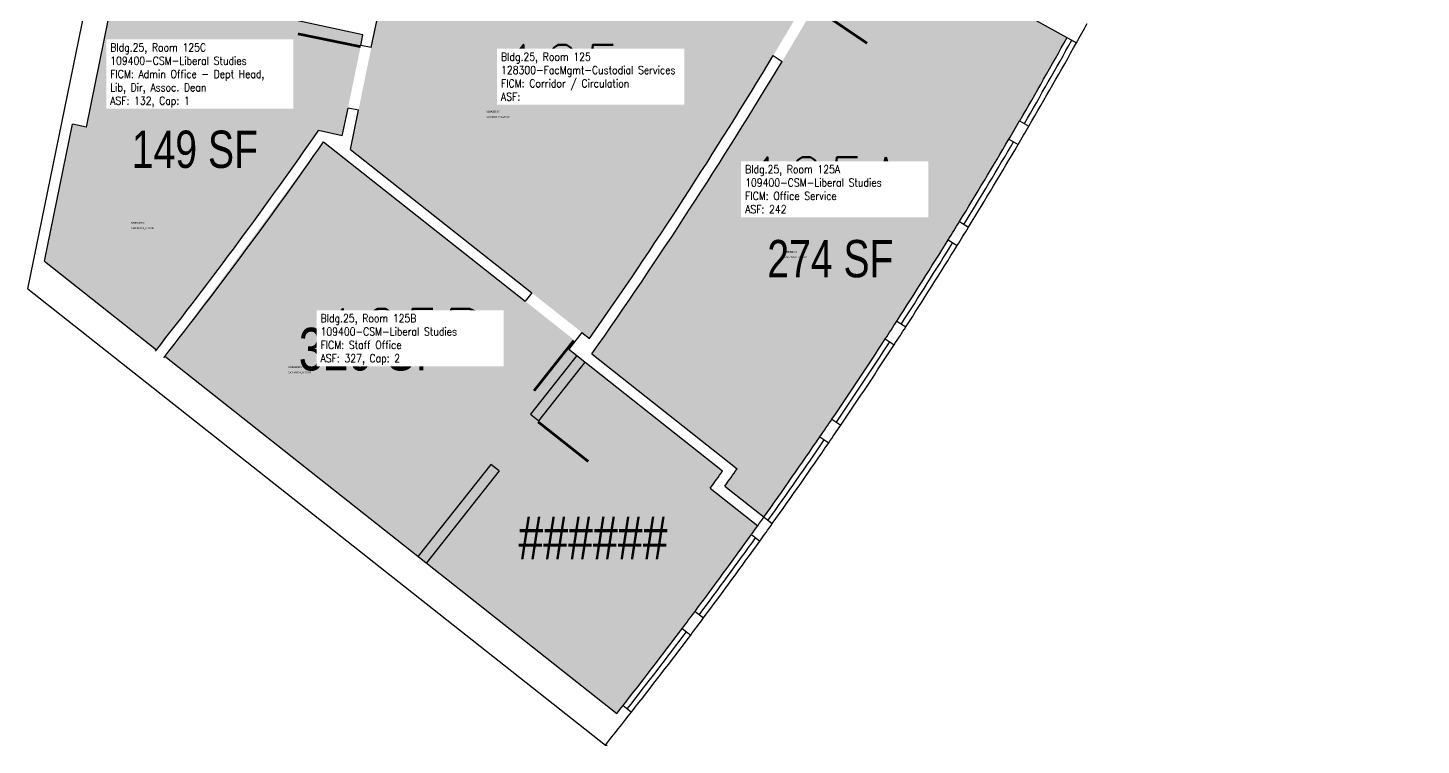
# Model space of a CAD drawing. Header units: inches. Extents: x -325 to 881, y 0 to 3497.
# Drawn here: x -325 to 459, y 0 to 404 of the extents above; entities that cross this region are included whole.
import ezdxf
from ezdxf.enums import TextEntityAlignment as Align

# ---------------------------------------------------------------- set-up
doc = ezdxf.new("R2010")
doc.units = ezdxf.units.IN
doc.header["$LTSCALE"] = 10
doc.header["$MEASUREMENT"] = 0
for name, color, linetype in [('A-DOOR', 2, 'CONTINUOUS'), ('A-GLAZ', 1, 'CONTINUOUS'), ('A-GLAZ-SILL', 2, 'CONTINUOUS'), ('A-IDEN-CNUM', 7, 'CONTINUOUS'), ('A-IDEN-RNUM', 7, 'CONTINUOUS'), ('A-IDEN-SNUM', 4, 'CONTINUOUS'), ('A-IDEN-VNUM', 4, 'CONTINUOUS'), ('A-WALL', 5, 'CONTINUOUS'), ('AREA-TEXT', 3, 'CONTINUOUS'), ('Rooms-Category-Color', 7, 'CONTINUOUS'), ('Rooms-College-Color', 7, 'CONTINUOUS'), ('Rooms-Department-Color', 7, 'CONTINUOUS'), ('Rooms-Division-Color', 7, 'CONTINUOUS'), ('Rooms-Information', 7, 'CONTINUOUS')]:
    doc.layers.add(name, color=color, linetype=linetype)
doc.styles.add('AREA', font='arial.ttf', dxfattribs={"width": 0.75, "height": 24})
doc.styles.add('ROOMSNUMBER', font='txt', dxfattribs={"height": 0.03})
doc.styles.add('ROOMVNUMBER', font='simplex.shx', dxfattribs={"width": 0.85})

msp = doc.modelspace()

# ---------------------------------------------------------------- hatches: boundary and pattern name
at = {"layer": 'Rooms-Category-Color', "true_color": 0xadadad}
h = msp.add_hatch(color=253, dxfattribs=at)
edge = h.paths.add_edge_path()
edge.add_line((125.2256472855806, 637.7574656791985), (1.332226272672415, 698.5395680889487))
edge.add_arc((-2305.089007922593, 1834.524642778284), 2570.999999895711, 332.47323414812644, 333.7783019877229, ccw=False)
edge.add_line((-25.13898717239499, 646.3037448199466), (97.13950164243579, 582.3348858933896))
edge.add_arc((-2305.089007777101, 1834.524642533836), 2708.99999964992, 329.7230405341868, 332.46869360911535, ccw=False)
edge.add_line((34.39897107705474, 468.6999850831926), (-109.616141885519, 500.3077602675185))
edge.add_line((-109.616141885519, 500.3077602675185), (-143.3523008488119, 335.2154794977978))
edge.add_line((-143.3523008488119, 335.2154794977978), (-8.862021557986736, 228.84973056335))
edge.add_arc((-2276.852421545545, 1812.192876046204), 2765.999994718594, 325.0801038526055, 329.9985655171372)
edge.add_line((118.5392145887017, 429.1329061528668), (113.3037470765412, 432.0648166369647))
edge.add_arc((-2276.852428065748, 1812.192881163491), 2760.000002910245, 329.9969301754909, 330.3646981617803)
edge.add_arc((-2276.852425370182, 1812.192878221722), 2759.999999112646, 330.364698187191, 331.0049865564031)
edge.add_line((137.2144114896655, 474.3284223536029), (169.294850282371, 457.947885286063))
edge.add_arc((-2276.852426017897, 1812.192878720146), 2795.999999927129, 331.0300489847792, 335.322866785437)
edge.add_line((263.8025277927518, 644.8504245663062), (218.4369051977992, 665.8596072429791))
edge.add_arc((-2305.089008503356, 1834.524643009932), 2781.000000529561, 335.1507680688179, 353.4686771261349)
edge.add_line((457.8618026934564, 1518.195988202468), (362.0307200364769, 1525.17474960722))
edge.add_arc((-2305.089038970495, 1834.52464684194), 2685.000031248517, 352.1032518630827, 353.38402508669355, ccw=False)
edge.add_line((354.4498415440321, 1465.636979880743), (290.1409801952541, 1475.106920868158))
edge.add_arc((-2305.089008024933, 1834.524642925533), 2619.99996005463, 349.884295059514, 352.11516703823855, ccw=False)
edge.add_line((274.1832477338612, 1374.356824234128), (338.5186968818307, 1364.88296799548))
edge.add_arc((-2305.089007145734, 1834.5246419502), 2684.999999014689, 349.7174347496138, 349.9263988802712, ccw=False)
edge.add_line((336.7882829904556, 1355.24457917735), (360.4028286114335, 1350.960511556827))
edge.add_arc((-2305.089007928386, 1834.524642872849), 2708.999999954935, 333.78284252823477, 349.71743473298585, ccw=False)
at = {"layer": 'Rooms-Category-Color', "true_color": 0xfa9ba3}
h = msp.add_hatch(color=241, dxfattribs=at)
edge = h.paths.add_edge_path()
edge.add_line((259.6692813634872, 398.2361511262134), (144.4987123981118, 462.7327407281846))
edge.add_arc((-2276.852426063449, 1812.192878843956), 2772.000000016691, 324.94846352918273, 330.8683331725827, ccw=False)
edge.add_line((-7.594011124223471, 220.1971984729171), (74.1107391603291, 155.5784988636151))
edge.add_arc((124.399238926791, 112.7913185615806), 66.02784266474445, 139.6077235306129, 150.0511459700148)
edge.add_line((67.188002217561, 145.7541825324297), (89.15528613701463, 128.3806844623759))
edge.add_arc((-2276.852428541888, 1812.192880347278), 2904.000002915086, 324.5617554407913, 330.8629892948821)
h = msp.add_hatch(color=241, dxfattribs=at)
edge = h.paths.add_edge_path()
edge.add_line((-161.3763164877892, 345.8242928646505), (-147.9122629724443, 342.8692642841488))
edge.add_line((-147.9122629724443, 342.8692642841488), (-144.7063146606088, 358.557989272289))
edge.add_line((-144.7063146606088, 358.557989272289), (-136.299674347043, 399.6969768293202))
edge.add_line((-136.299674347043, 399.6969768293202), (-275.0090694911778, 430.1402773065493))
edge.add_line((-275.0090694911778, 430.1402773065493), (-291.8284612633288, 347.8323965063319))
edge.add_line((-291.8284612633288, 347.8323965063319), (-299.647202655673, 349.5484179127961))
edge.add_line((-299.647202655673, 349.5484179127961), (-315.4118324741721, 272.4021519944072))
edge.add_line((-315.4118324741721, 272.4021519944072), (-252.3757820650935, 222.5481644282117))
edge.add_arc((-2276.852426495665, 1812.192879267328), 2574.000000633412, 321.8605478107312, 322.9249016555545)
edge.add_arc((-2276.852424996812, 1812.192876788234), 2573.999997943008, 322.9249016794686, 323.4089117668956)
edge.add_arc((-2276.85242606535, 1812.192878878079), 2574.000000046704, 323.4089117437235, 325.2717535923363)
msp.add_hatch(color=241, dxfattribs=at).paths.add_polyline_path([(-158.4552829334248, 339.5104473358979), (-16.9078456768766, 227.5633287238888), (-20.62978851422668, 222.857254313305), (65.94100382334136, 154.390096263299), (58.99959537429822, 144.5805471813976), (85.66698967292905, 123.4898231355473), (46.83041065692896, 70.43684700610925), (6.459731948783428, 17.84018519922915), (-247.6696786060929, 218.8261986589059), (-158.4552828056553, 339.5104475196895)])
at = {"layer": 'Rooms-College-Color', "true_color": 0xadadad}
h = msp.add_hatch(color=253, dxfattribs=at)
edge = h.paths.add_edge_path()
edge.add_line((125.2256472855806, 637.7574656791985), (1.332226272672415, 698.5395680889487))
edge.add_arc((-2305.089007922593, 1834.524642778284), 2570.999999895711, 332.47323414812644, 333.7783019877229, ccw=False)
edge.add_line((-25.13898717239499, 646.3037448199466), (97.13950164243579, 582.3348858933896))
edge.add_arc((-2305.089007777101, 1834.524642533836), 2708.99999964992, 329.7230405341868, 332.46869360911535, ccw=False)
edge.add_line((34.39897107705474, 468.6999850831926), (-109.616141885519, 500.3077602675185))
edge.add_line((-109.616141885519, 500.3077602675185), (-143.3523008488119, 335.2154794977978))
edge.add_line((-143.3523008488119, 335.2154794977978), (-8.862021557986736, 228.84973056335))
edge.add_arc((-2276.852421545545, 1812.192876046204), 2765.999994718594, 325.0801038526055, 329.9985655171372)
edge.add_line((118.5392145887017, 429.1329061528668), (113.3037470765412, 432.0648166369647))
edge.add_arc((-2276.852428065748, 1812.192881163491), 2760.000002910245, 329.9969301754909, 330.3646981617803)
edge.add_arc((-2276.852425370182, 1812.192878221722), 2759.999999112646, 330.364698187191, 331.0049865564031)
edge.add_line((137.2144114896655, 474.3284223536029), (169.294850282371, 457.947885286063))
edge.add_arc((-2276.852426017897, 1812.192878720146), 2795.999999927129, 331.0300489847792, 335.322866785437)
edge.add_line((263.8025277927518, 644.8504245663062), (218.4369051977992, 665.8596072429791))
edge.add_arc((-2305.089008503356, 1834.524643009932), 2781.000000529561, 335.1507680688179, 353.4686771261349)
edge.add_line((457.8618026934564, 1518.195988202468), (362.0307200364769, 1525.17474960722))
edge.add_arc((-2305.089038970495, 1834.52464684194), 2685.000031248517, 352.1032518630827, 353.38402508669355, ccw=False)
edge.add_line((354.4498415440321, 1465.636979880743), (290.1409801952541, 1475.106920868158))
edge.add_arc((-2305.089008024933, 1834.524642925533), 2619.99996005463, 349.884295059514, 352.11516703823855, ccw=False)
edge.add_line((274.1832477338612, 1374.356824234128), (338.5186968818307, 1364.88296799548))
edge.add_arc((-2305.089007145734, 1834.5246419502), 2684.999999014689, 349.7174347496138, 349.9263988802712, ccw=False)
edge.add_line((336.7882829904556, 1355.24457917735), (360.4028286114335, 1350.960511556827))
edge.add_arc((-2305.089007928386, 1834.524642872849), 2708.999999954935, 333.78284252823477, 349.71743473298585, ccw=False)
at = {"layer": 'Rooms-College-Color', "true_color": 0xffe090}
h = msp.add_hatch(color=41, dxfattribs=at)
edge = h.paths.add_edge_path()
edge.add_line((259.6692813634872, 398.2361511262134), (144.4987123981118, 462.7327407281846))
edge.add_arc((-2276.852426063449, 1812.192878843956), 2772.000000016691, 324.94846352918273, 330.8683331725827, ccw=False)
edge.add_line((-7.594011124223471, 220.1971984729171), (74.1107391603291, 155.5784988636151))
edge.add_arc((124.399238926791, 112.7913185615806), 66.02784266474445, 139.6077235306129, 150.0511459700148)
edge.add_line((67.188002217561, 145.7541825324297), (89.15528613701463, 128.3806844623759))
edge.add_arc((-2276.852428541888, 1812.192880347278), 2904.000002915086, 324.5617554407913, 330.8629892948821)
h = msp.add_hatch(color=41, dxfattribs=at)
edge = h.paths.add_edge_path()
edge.add_line((-161.3763164877892, 345.8242928646505), (-147.9122629724443, 342.8692642841488))
edge.add_line((-147.9122629724443, 342.8692642841488), (-144.7063146606088, 358.557989272289))
edge.add_line((-144.7063146606088, 358.557989272289), (-136.299674347043, 399.6969768293202))
edge.add_line((-136.299674347043, 399.6969768293202), (-275.0090694911778, 430.1402773065493))
edge.add_line((-275.0090694911778, 430.1402773065493), (-291.8284612633288, 347.8323965063319))
edge.add_line((-291.8284612633288, 347.8323965063319), (-299.647202655673, 349.5484179127961))
edge.add_line((-299.647202655673, 349.5484179127961), (-315.4118324741721, 272.4021519944072))
edge.add_line((-315.4118324741721, 272.4021519944072), (-252.3757820650935, 222.5481644282117))
edge.add_arc((-2276.852426495665, 1812.192879267328), 2574.000000633412, 321.8605478107312, 322.9249016555545)
edge.add_arc((-2276.852424996812, 1812.192876788234), 2573.999997943008, 322.9249016794686, 323.4089117668956)
edge.add_arc((-2276.85242606535, 1812.192878878079), 2574.000000046704, 323.4089117437235, 325.2717535923363)
msp.add_hatch(color=41, dxfattribs=at).paths.add_polyline_path([(-158.4552829334248, 339.5104473358979), (-16.9078456768766, 227.5633287238888), (-20.62978851422668, 222.857254313305), (65.94100382334136, 154.390096263299), (58.99959537429822, 144.5805471813976), (85.66698967292905, 123.4898231355473), (46.83041065692896, 70.43684700610925), (6.459731948783428, 17.84018519922915), (-247.6696786060929, 218.8261986589059), (-158.4552828056553, 339.5104475196895)])
at = {"layer": 'Rooms-Department-Color', "true_color": 0xacacac}
h = msp.add_hatch(color=253, dxfattribs=at)
edge = h.paths.add_edge_path()
edge.add_line((125.2256472855806, 637.7574656791985), (1.332226272672415, 698.5395680889487))
edge.add_arc((-2305.089007922593, 1834.524642778284), 2570.999999895711, 332.47323414812644, 333.7783019877229, ccw=False)
edge.add_line((-25.13898717239499, 646.3037448199466), (97.13950164243579, 582.3348858933896))
edge.add_arc((-2305.089007777101, 1834.524642533836), 2708.99999964992, 329.7230405341868, 332.46869360911535, ccw=False)
edge.add_line((34.39897107705474, 468.6999850831926), (-109.616141885519, 500.3077602675185))
edge.add_line((-109.616141885519, 500.3077602675185), (-143.3523008488119, 335.2154794977978))
edge.add_line((-143.3523008488119, 335.2154794977978), (-8.862021557986736, 228.84973056335))
edge.add_arc((-2276.852421545545, 1812.192876046204), 2765.999994718594, 325.0801038526055, 329.9985655171372)
edge.add_line((118.5392145887017, 429.1329061528668), (113.3037470765412, 432.0648166369647))
edge.add_arc((-2276.852428065748, 1812.192881163491), 2760.000002910245, 329.9969301754909, 330.3646981617803)
edge.add_arc((-2276.852425370182, 1812.192878221722), 2759.999999112646, 330.364698187191, 331.0049865564031)
edge.add_line((137.2144114896655, 474.3284223536029), (169.294850282371, 457.947885286063))
edge.add_arc((-2276.852426017897, 1812.192878720146), 2795.999999927129, 331.0300489847792, 335.322866785437)
edge.add_line((263.8025277927518, 644.8504245663062), (218.4369051977992, 665.8596072429791))
edge.add_arc((-2305.089008503356, 1834.524643009932), 2781.000000529561, 335.1507680688179, 353.4686771261349)
edge.add_line((457.8618026934564, 1518.195988202468), (362.0307200364769, 1525.17474960722))
edge.add_arc((-2305.089038970495, 1834.52464684194), 2685.000031248517, 352.1032518630827, 353.38402508669355, ccw=False)
edge.add_line((354.4498415440321, 1465.636979880743), (290.1409801952541, 1475.106920868158))
edge.add_arc((-2305.089008024933, 1834.524642925533), 2619.99996005463, 349.884295059514, 352.11516703823855, ccw=False)
edge.add_line((274.1832477338612, 1374.356824234128), (338.5186968818307, 1364.88296799548))
edge.add_arc((-2305.089007145734, 1834.5246419502), 2684.999999014689, 349.7174347496138, 349.9263988802712, ccw=False)
edge.add_line((336.7882829904556, 1355.24457917735), (360.4028286114335, 1350.960511556827))
edge.add_arc((-2305.089007928386, 1834.524642872849), 2708.999999954935, 333.78284252823477, 349.71743473298585, ccw=False)
at = {"layer": 'Rooms-Department-Color', "true_color": 0xffe090}
h = msp.add_hatch(color=41, dxfattribs=at)
edge = h.paths.add_edge_path()
edge.add_line((259.6692813634872, 398.2361511262134), (144.4987123981118, 462.7327407281846))
edge.add_arc((-2276.852426063449, 1812.192878843956), 2772.000000016691, 324.94846352918273, 330.8683331725827, ccw=False)
edge.add_line((-7.594011124223471, 220.1971984729171), (74.1107391603291, 155.5784988636151))
edge.add_arc((124.399238926791, 112.7913185615806), 66.02784266474445, 139.6077235306129, 150.0511459700148)
edge.add_line((67.188002217561, 145.7541825324297), (89.15528613701463, 128.3806844623759))
edge.add_arc((-2276.852428541888, 1812.192880347278), 2904.000002915086, 324.5617554407913, 330.8629892948821)
h = msp.add_hatch(color=41, dxfattribs=at)
edge = h.paths.add_edge_path()
edge.add_line((-161.3763164877892, 345.8242928646505), (-147.9122629724443, 342.8692642841488))
edge.add_line((-147.9122629724443, 342.8692642841488), (-144.7063146606088, 358.557989272289))
edge.add_line((-144.7063146606088, 358.557989272289), (-136.299674347043, 399.6969768293202))
edge.add_line((-136.299674347043, 399.6969768293202), (-275.0090694911778, 430.1402773065493))
edge.add_line((-275.0090694911778, 430.1402773065493), (-291.8284612633288, 347.8323965063319))
edge.add_line((-291.8284612633288, 347.8323965063319), (-299.647202655673, 349.5484179127961))
edge.add_line((-299.647202655673, 349.5484179127961), (-315.4118324741721, 272.4021519944072))
edge.add_line((-315.4118324741721, 272.4021519944072), (-252.3757820650935, 222.5481644282117))
edge.add_arc((-2276.852426495665, 1812.192879267328), 2574.000000633412, 321.8605478107312, 322.9249016555545)
edge.add_arc((-2276.852424996812, 1812.192876788234), 2573.999997943008, 322.9249016794686, 323.4089117668956)
edge.add_arc((-2276.85242606535, 1812.192878878079), 2574.000000046704, 323.4089117437235, 325.2717535923363)
msp.add_hatch(color=41, dxfattribs=at).paths.add_polyline_path([(-158.4552829334248, 339.5104473358979), (-16.9078456768766, 227.5633287238888), (-20.62978851422668, 222.857254313305), (65.94100382334136, 154.390096263299), (58.99959537429822, 144.5805471813976), (85.66698967292905, 123.4898231355473), (46.83041065692896, 70.43684700610925), (6.459731948783428, 17.84018519922915), (-247.6696786060929, 218.8261986589059), (-158.4552828056553, 339.5104475196895)])
at = {"layer": 'Rooms-Division-Color', "true_color": 0xadadad}
h = msp.add_hatch(color=253, dxfattribs=at)
edge = h.paths.add_edge_path()
edge.add_line((125.2256472855806, 637.7574656791985), (1.332226272672415, 698.5395680889487))
edge.add_arc((-2305.089007922593, 1834.524642778284), 2570.999999895711, 332.47323414812644, 333.7783019877229, ccw=False)
edge.add_line((-25.13898717239499, 646.3037448199466), (97.13950164243579, 582.3348858933896))
edge.add_arc((-2305.089007777101, 1834.524642533836), 2708.99999964992, 329.7230405341868, 332.46869360911535, ccw=False)
edge.add_line((34.39897107705474, 468.6999850831926), (-109.616141885519, 500.3077602675185))
edge.add_line((-109.616141885519, 500.3077602675185), (-143.3523008488119, 335.2154794977978))
edge.add_line((-143.3523008488119, 335.2154794977978), (-8.862021557986736, 228.84973056335))
edge.add_arc((-2276.852421545545, 1812.192876046204), 2765.999994718594, 325.0801038526055, 329.9985655171372)
edge.add_line((118.5392145887017, 429.1329061528668), (113.3037470765412, 432.0648166369647))
edge.add_arc((-2276.852428065748, 1812.192881163491), 2760.000002910245, 329.9969301754909, 330.3646981617803)
edge.add_arc((-2276.852425370182, 1812.192878221722), 2759.999999112646, 330.364698187191, 331.0049865564031)
edge.add_line((137.2144114896655, 474.3284223536029), (169.294850282371, 457.947885286063))
edge.add_arc((-2276.852426017897, 1812.192878720146), 2795.999999927129, 331.0300489847792, 335.322866785437)
edge.add_line((263.8025277927518, 644.8504245663062), (218.4369051977992, 665.8596072429791))
edge.add_arc((-2305.089008503356, 1834.524643009932), 2781.000000529561, 335.1507680688179, 353.4686771261349)
edge.add_line((457.8618026934564, 1518.195988202468), (362.0307200364769, 1525.17474960722))
edge.add_arc((-2305.089038970495, 1834.52464684194), 2685.000031248517, 352.1032518630827, 353.38402508669355, ccw=False)
edge.add_line((354.4498415440321, 1465.636979880743), (290.1409801952541, 1475.106920868158))
edge.add_arc((-2305.089008024933, 1834.524642925533), 2619.99996005463, 349.884295059514, 352.11516703823855, ccw=False)
edge.add_line((274.1832477338612, 1374.356824234128), (338.5186968818307, 1364.88296799548))
edge.add_arc((-2305.089007145734, 1834.5246419502), 2684.999999014689, 349.7174347496138, 349.9263988802712, ccw=False)
edge.add_line((336.7882829904556, 1355.24457917735), (360.4028286114335, 1350.960511556827))
edge.add_arc((-2305.089007928386, 1834.524642872849), 2708.999999954935, 333.78284252823477, 349.71743473298585, ccw=False)
at = {"layer": 'Rooms-Division-Color', "true_color": 0xffe090}
h = msp.add_hatch(color=41, dxfattribs=at)
edge = h.paths.add_edge_path()
edge.add_line((259.6692813634872, 398.2361511262134), (144.4987123981118, 462.7327407281846))
edge.add_arc((-2276.852426063449, 1812.192878843956), 2772.000000016691, 324.94846352918273, 330.8683331725827, ccw=False)
edge.add_line((-7.594011124223471, 220.1971984729171), (74.1107391603291, 155.5784988636151))
edge.add_arc((124.399238926791, 112.7913185615806), 66.02784266474445, 139.6077235306129, 150.0511459700148)
edge.add_line((67.188002217561, 145.7541825324297), (89.15528613701463, 128.3806844623759))
edge.add_arc((-2276.852428541888, 1812.192880347278), 2904.000002915086, 324.5617554407913, 330.8629892948821)
h = msp.add_hatch(color=41, dxfattribs=at)
edge = h.paths.add_edge_path()
edge.add_line((-161.3763164877892, 345.8242928646505), (-147.9122629724443, 342.8692642841488))
edge.add_line((-147.9122629724443, 342.8692642841488), (-144.7063146606088, 358.557989272289))
edge.add_line((-144.7063146606088, 358.557989272289), (-136.299674347043, 399.6969768293202))
edge.add_line((-136.299674347043, 399.6969768293202), (-275.0090694911778, 430.1402773065493))
edge.add_line((-275.0090694911778, 430.1402773065493), (-291.8284612633288, 347.8323965063319))
edge.add_line((-291.8284612633288, 347.8323965063319), (-299.647202655673, 349.5484179127961))
edge.add_line((-299.647202655673, 349.5484179127961), (-315.4118324741721, 272.4021519944072))
edge.add_line((-315.4118324741721, 272.4021519944072), (-252.3757820650935, 222.5481644282117))
edge.add_arc((-2276.852426495665, 1812.192879267328), 2574.000000633412, 321.8605478107312, 322.9249016555545)
edge.add_arc((-2276.852424996812, 1812.192876788234), 2573.999997943008, 322.9249016794686, 323.4089117668956)
edge.add_arc((-2276.85242606535, 1812.192878878079), 2574.000000046704, 323.4089117437235, 325.2717535923363)
msp.add_hatch(color=41, dxfattribs=at).paths.add_polyline_path([(-158.4552829334248, 339.5104473358979), (-16.9078456768766, 227.5633287238888), (-20.62978851422668, 222.857254313305), (65.94100382334136, 154.390096263299), (58.99959537429822, 144.5805471813976), (85.66698967292905, 123.4898231355473), (46.83041065692896, 70.43684700610925), (6.459731948783428, 17.84018519922915), (-247.6696786060929, 218.8261986589059), (-158.4552828056553, 339.5104475196895)])

# ---------------------------------------------------------------- linework, layer by layer
at = {"layer": 'A-DOOR'}
for points in [[(117.3309949524701, 415.1994681190699, 1.5, 1.5, 0), (147.1393282748759, 395.013748800382, 0, 0, 0), (147.5598640926182, 395.6347557501867, 0, 0, -0.414213562373095), (97.56581144034863, 386.012141735293, 0, 0, -0.414213562373095)], [(-137.6131671220064, 393.0869610020891, 1.5, 1.5, 0), (-172.879136659205, 400.3196224942803, 0, 0, 0), (-172.7284562140703, 401.0543302036822, 0, 0, 0.414213562373095), (-144.6951481550932, 358.5556991463527, 0, 0, 0.414213562373095)], [(-17.771254632622, 227.6806687116623, 1.5, 1.5, 0), (-40.1029131822288, 199.4442201694474, 0, 0, 0), (-39.51465382799506, 198.9789772834629, 0, 0, -0.414213562373095), (-45.41944382339716, 249.5470843724906, 0, 0, -0.414213562373095)], [(-37.83479874619403, 181.9603410636676, 1.5, 1.5, 0), (-9.598350203979102, 159.6286825140608, 0, 0, 0), (-9.133107317994622, 160.2169418682946, 0, 0, -0.414213562373095), (-59.70121440702238, 154.3121518728925, 0, 0, -0.414213562373095)]]:
    msp.add_lwpolyline(points, format="xyseb", dxfattribs=at)
at = {"layer": 'A-GLAZ'}
for start, end in [(329.7994934740059, 330.8627579162409), (328.4948121630687, 329.5631809051467), (327.1909283432661, 328.2578491304275), (325.88519556631, 326.9536799891271), (324.5557677765289, 325.6475372286897), (323.2654127908819, 324.3192184984131), (321.9499440231187, 323.0265522703479)]:
    msp.add_arc((-2276.852426066995, 1812.192878806964), 2907, start, end, dxfattribs=at)
at = {"layer": 'A-GLAZ-SILL'}
for radius, start, end in [(2904, 329.7994934740059, 330.8627579162409), (2910, 329.7994934740059, 330.8627579162409), (2904, 328.4948121630687, 329.5631809051467), (2910, 328.4948121630687, 329.5631809051467), (2904, 327.1909283432661, 328.2578491304275), (2910, 327.1909283432661, 328.2578491304275), (2904, 325.88519556631, 326.9536799891271), (2910, 325.88519556631, 326.9536799891271), (2904, 324.5557677765289, 325.6475372286897), (2910, 324.5557677765289, 325.6475372286897), (2904, 323.2654127908819, 324.3192184984131), (2910, 323.2654127908819, 324.3192184984131), (2904, 321.9499440231187, 323.0265522703479), (2910, 321.9499440231187, 323.0265522703479)]:
    msp.add_arc((-2276.852426066995, 1812.192878806964), radius, start, end, dxfattribs=at)
at = {"layer": 'A-WALL'}
for p, q in [((-324.7209212891757, 256.8154677841812), (-233.425220489502, 703.5828513493761)), ((-291.8284612633288, 347.8323964895681), (-222.5493865571916, 686.8585574962199)), ((144.4987123981118, 462.7327407281846), (264.9043067246675, 395.3044882239774)), ((-136.299674347043, 399.6969768293202), (-275.0090694911778, 430.1402772925794)), ((-131.6210944242775, 392.6236635502428), (-128.0141405537724, 410.2747614048421)), ((-137.498757507652, 393.8291074549779), (-136.299674347043, 399.6969768404961)), ((-131.6210944242775, 392.6236635502428), (-137.4987575188279, 393.82910744939)), ((94.40552174672484, 388.1522386148572), (99.38092973828316, 384.7829731274396)), ((-147.9122629724443, 342.8692642981187), (-144.7063146606088, 358.557989272289)), ((-138.8286515884101, 357.3525453899056), (-144.7063146494329, 358.5579892555252)), ((-143.3523008488119, 335.2154794977978), (-138.8286515884101, 357.3525453899056)), ((-315.4118324741721, 272.4021519944072), (-299.647202655673, 349.5484179183841)), ((-291.8284612633288, 347.8323964895681), (-299.647202655673, 349.5484179183841)), ((-147.9122629724443, 342.8692642981187), (-161.3763164877892, 345.8242928646505)), ((232.9385687448084, 351.3146626632661), (238.1743071936071, 348.382600449957)), ((-158.45528293401, 339.5104473363608), (-45.14429393783212, 249.8949876129627)), ((226.8794034831226, 340.9543101992458), (232.1155458837748, 338.022021766752)), ((-143.3523008488119, 335.2154794977978), (-41.42235081642866, 254.6010623546317)), ((199.0772144347429, 294.6328585026786), (204.1927715577185, 291.4974038992077)), ((192.7797549292445, 284.4059530170634), (197.8823007680476, 281.2493684682995)), ((-315.4118324741721, 272.4021519944072), (-252.3757820650935, 222.5481644282117)), ((-324.7209212891757, 256.8154677841812), (-1.117587089538574e-08, 2.793967723846436e-09)), ((-41.42235081642866, 254.6010623546317), (-45.14429393783212, 249.8949876129627)), ((163.903887514025, 238.6857711933553), (168.9467724636197, 235.4347234535962)), ((-13.18590229377151, 232.2694038245827), (-20.62978851422668, 222.857254313305)), ((-13.18590229377151, 232.2694038245827), (-8.862021557986736, 228.84973056335)), ((157.3674582503736, 228.592691003345), (162.3968381881714, 225.3207897953689)), ((-20.62978851422668, 222.857254313305), (65.94100397452712, 154.3900964716449)), ((-7.5940111130476, 220.1971984533593), (74.1107391603291, 155.5784988636151)), ((-247.6696786098182, 218.8261986616999), (6.459731955081224, 17.84018519427627)), ((-16.02202895491626, 219.213066799464), (-42.07563060553496, 186.270543504627)), ((-37.36955584958196, 182.5486004115082), (-11.31595419835101, 215.491123706392)), ((-42.07563060612854, 186.2705435050964), (-37.36955584958196, 182.5486004115082)), ((127.4140276908875, 183.4759545726702), (132.3815203718841, 180.11083695665)), ((120.6375763043761, 173.5172890238464), (125.5910680554807, 170.1315956432372)), ((-64.40728916346643, 158.0340949658687), (-105.3486631864896, 106.2672726446237)), ((-59.70121440702238, 154.3121518728925), (-64.40728916346644, 158.0340949658687)), ((-59.70121440706117, 154.3121518729232), (-100.6425884300843, 102.5453295516782)), ((58.99959537014365, 144.5805471846834), (85.66698967292905, 123.4898231355473)), ((67.188002217561, 145.7541825324297), (93.86738936975598, 124.6539735775441)), ((82.16893543303013, 118.6066790493205), (86.88009307533503, 114.8807160062715)), ((50.45596500858665, 75.28423042036593), (55.26445342227817, 71.69557617790997)), ((43.19476004317403, 65.59703136887401), (47.98824596777558, 61.98836226481944)), ((9.967962618917227, 22.31341081671417), (14.69279813021421, 18.61531274020672)), ((0, 0), (1, 0)), ((0, 0), (1, 0))]:
    msp.add_line(p, q, dxfattribs=at)
for centre, radius, start, end in [((-2276.852426066995, 1812.192878806964), 2910, 330.8627579162409, 331.1053201964552), ((-2276.852426066995, 1812.192878806964), 2766, 325.0801038702064, 329.0134033513638), ((-2276.852426066995, 1812.192878806964), 2772, 324.948463518895, 329.0080247182344), ((-2276.852426066995, 1812.192878806964), 2574, 321.8377823661767, 325.2717536083563), ((-2276.852426066995, 1812.192878806964), 2904, 329.5607268482661, 329.7975278556823), ((-2276.852426066995, 1812.192878806964), 2910, 329.5631809051467, 329.7994934740059), ((-2276.852426066995, 1812.192878806964), 2580, 321.8377823661767, 325.1934704496232), ((-2276.852426066995, 1812.192878806964), 2904, 328.2578491304275, 328.4948121630687), ((-2276.852426066995, 1812.192878806964), 2910, 328.2578491304275, 328.4948121630687), ((-2276.852426066995, 1812.192878806964), 2904, 326.9536799891271, 327.1909283432661), ((-2276.852426066995, 1812.192878806964), 2910, 326.9536799891271, 327.1909283432661), ((-2276.852426066995, 1812.192878806964), 2904, 325.6475372286897, 325.88519556631), ((-2276.852426066995, 1812.192878806964), 2910, 325.6475372286897, 325.88519556631), ((-2280.308862961829, 1807.276820339262), 2870.004, 324.5961549673464, 324.8360601777331), ((-2280.308862961829, 1807.276820339262), 2876.004, 324.7097195423752, 324.9491500314023), ((-2276.852426066995, 1812.192878806964), 2904, 324.3247162668276, 324.5617554293431), ((-2276.852426066995, 1812.192878806964), 2910, 324.3192184984131, 324.5557677765289), ((-2276.852426066995, 1812.192878806964), 2904, 323.0265522703479, 323.2654127908819), ((-2276.852426066995, 1812.192878806964), 2910, 323.0265522703479, 323.2654127908819), ((-2276.852426066995, 1812.192878806964), 2910, 321.4830087798455, 321.9499440231187), ((-2276.852426066995, 1812.192878806964), 2904, 321.8377823661767, 321.9499440231187)]:
    msp.add_arc(centre, radius, start, end, dxfattribs=at)

# ---------------------------------------------------------------- texts
at = {"layer": 'A-IDEN-CNUM', "style": 'ROOMSNUMBER'}
for s, p in [('CAD #025-0_0125-00', (-66.90269483998418, 353.1349840834737)), ('CAD #025-0_0125-0C', (-266.7167079560459, 290.4658824848011)), ('CAD #025-0_0125-0A', (100.3834164887667, 274.2183351321146)), ('CAD #025-0_0125-0B', (-178.4267891161144, 209.2281681569293))]:
    msp.add_text(s, height=0.96, dxfattribs=at).set_placement(p)
at = {"layer": 'A-IDEN-RNUM', "style": 'ROOMSNUMBER'}
for s, p in [('0125-00', (-66.90269483998418, 356.1349840834737)), ('0125-C0', (-266.7167079560459, 293.4658824848011)), ('0125-A0', (100.3834164887667, 277.2183351321146)), ('0125-B0', (-178.4267891161144, 212.2281681569293))]:
    msp.add_text(s, height=0.96, dxfattribs=at).set_placement(p)
at = {"layer": 'A-IDEN-SNUM', "style": 'ROOMSNUMBER'}
for s, p in [('0250012500', (-66.90269483998418, 356.1349840834737)), ('02500125C0', (-266.7167079560459, 293.4658824848011)), ('02500125A0', (100.3834164887667, 277.2183351321146)), ('02500125B0', (-178.4267891161144, 212.2281681569293))]:
    msp.add_text(s, height=0.96, dxfattribs=at).set_placement(p)
at = {"layer": 'A-IDEN-VNUM', "style": 'ROOMVNUMBER', "width": 0.85}
for s, p in [('125', (-58.66349704284946, 362.6849486120045)), ('125C', (-278.4362802552132, 358.9330965760164)), ('125A', (78.58871967344751, 299.3513245051727)), ('125B', (-160.1603500619603, 213.9858095049858))]:
    msp.add_text(s, height=31.5, rotation=359.9999999999868, dxfattribs=at).set_placement(p)
at = {"layer": 'AREA-TEXT', "style": 'AREA', "width": 0.75}
for s, height, p in [('149 SF', 21, (-230.8140281802043, 335.3530320147984)), ('274 SF', 21, (126.5213749827817, 273.7994775935076)), ('329 SF', 24, (-131.8458537847306, 222.8888600821829)), ('######', 24, (-6.993082830739972, 116.6656544503341))]:
    msp.add_text(s, height=height, dxfattribs=at).set_placement(p, align=Align.MIDDLE_CENTER)

# ---------------------------------------------------------------- next in the draw order: texts
at = {"layer": 'Rooms-Information', "char_height": 4.5, "width": 100.8, "attachment_point": 7, "style": 'ROOMVNUMBER', "bg_fill": 3, "box_fill_scale": 1.5, "bg_fill_color": 256, "bg_fill_true_color": 13158600, "bg_fill_transparency": 0}
for s, insert in [('Bldg.25, Room 125C^M^J109400-CSM-Liberal Studies^M^JFICM: Admin Office - Dept Head, Lib, Dir, Assoc. Dean^M^JASF: 132, Cap: 1', (-278.4362802552132, 358.9330965760164)), ('Bldg.25, Room 125^M^J128300-FacMgmt-Custodial Services^M^JFICM: Corridor / Circulation^M^JASF: ', (-58.66349704284946, 362.6849486120045)), ('Bldg.25, Room 125A^M^J109400-CSM-Liberal Studies^M^JFICM: Office Service^M^JASF: 242', (78.58871967344751, 299.3513245051727)), ('Bldg.25, Room 125B^M^J109400-CSM-Liberal Studies^M^JFICM: Staff Office^M^JASF: 327, Cap: 2', (-160.1603500619603, 213.9858095049858))]:
    msp.add_mtext(s, dxfattribs=dict(at, insert=insert))

doc.saveas('drawing.dxf')
